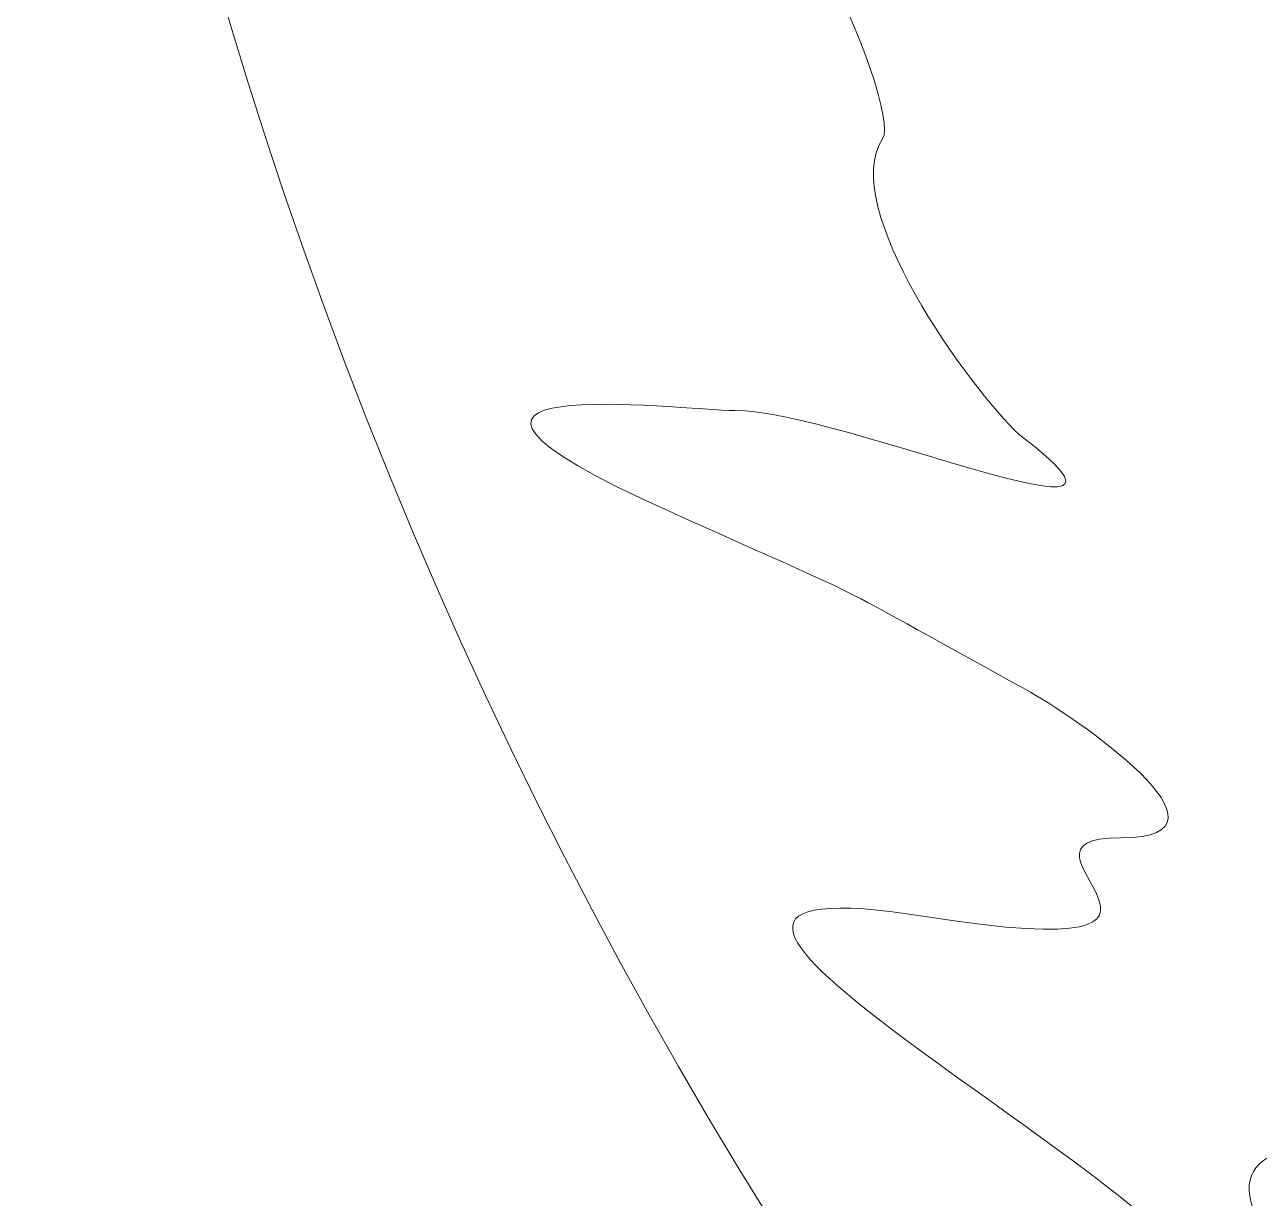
# Model space of a CAD drawing. Header units: inches. Extents: x 50 to 350, y -350 to -50.
# Drawn here: x 50 to 87.53, y -278.67 to -243 of the extents above; entities that cross this region are included whole.
import ezdxf

# ---------------------------------------------------------------- set-up
doc = ezdxf.new("R2010")
doc.units = ezdxf.units.IN
doc.header["$MEASUREMENT"] = 0
doc.layers.add('Layer 1', color=7, linetype='Continuous')

msp = doc.modelspace()

# ---------------------------------------------------------------- linework, layer by layer
at = {"layer": 'Layer 1', "lineweight": 0}
for points, knots in [([(350.001, -200), (350.001, -282.843), (282.843, -350.001), (200, -350.001), (117.158, -350.001), (50, -282.843), (50, -200), (50, -117.158), (117.158, -50), (200, -50), (282.843, -50), (350.001, -117.158), (350.001, -200)], [0, 0, 0, 0, 1, 1, 1, 2, 2, 2, 3, 3, 3, 4, 4, 4, 4]), ([(142.304, -337.402), (160.058, -344.87), (179.562, -349.001), (200.032, -349.001), (282.322, -349.001), (349.032, -282.291), (349.032, -200.001), (349.032, -117.71), (282.322, -51.001), (200.032, -51.001), (159.994, -51.001), (123.65, -66.799), (96.879, -92.495), (96.454, -92.902), (96.025, -93.305), (95.612, -93.724), (94.16, -95.199), (94.855, -95.416), (96.018, -95.364), (97.561, -95.295), (99.409, -91.942), (103.202, -92.067), (105.327, -92.137), (102.12, -90.654), (103.28, -90.654), (103.898, -90.654), (108.049, -90.919), (108.1, -90.842), (110.272, -87.556), (110.87, -90.21), (113.699, -89.475), (115.222, -89.079), (116.754, -86.384), (119.72, -88.732), (120.395, -89.267), (122.302, -88.892), (122.853, -88.18), (125.875, -84.274), (123.382, -89.836), (123.213, -90.065), (122.749, -90.69), (121.796, -90.254), (121.27, -90.621), (121.017, -90.797), (120.672, -91.104), (120.112, -91.51), (117.538, -93.375), (120.261, -93.639), (122.387, -92.594), (124.372, -91.619), (130.23, -91.235), (130.23, -92.866), (130.212, -92.882), (128.023, -92.903), (127.67, -92.923), (122.905, -93.186), (124.01, -95.92), (119.09, -94.807), (114.243, -93.71), (115.574, -96.334), (111.397, -95.315), (106.363, -94.088), (104.483, -97.295), (105.643, -97.248), (107.797, -97.161), (112.303, -99.63), (112.528, -98.669), (113.296, -95.385), (112.912, -97.225), (114.233, -96.606), (118.379, -94.663), (117.427, -99.786), (121.076, -98.19), (122.881, -97.401), (126.101, -97.065), (127.805, -97.924), (130.972, -99.52), (125.431, -98.455), (124.623, -99.096), (120.732, -102.182), (118.39, -98.754), (115.34, -99.824), (110.431, -101.547), (115.674, -100.548), (116.25, -101.016), (119.105, -103.336), (124.369, -100.917), (124.414, -103.239), (124.423, -103.76), (120.583, -103.513), (120.067, -103.356), (116.489, -102.272), (112.572, -103.636), (110.698, -102.262), (107.343, -99.804), (108.988, -101.894), (107.645, -101.864), (103.498, -101.771), (106.131, -103.829), (103.697, -103.072), (103.086, -102.883), (101.711, -102.58), (102.149, -103.489), (102.376, -103.959), (102.623, -104.679), (105.196, -104.321), (112.716, -103.275), (109.082, -105.927), (105.958, -105.498), (103.068, -105.1), (100.797, -106.418), (100.077, -105.689), (99.138, -104.738), (93.613, -104.609), (93.068, -105.543), (91.481, -108.263), (88.557, -106.971), (90.336, -105.826), (92.406, -104.494), (89.172, -105.752), (91.178, -104.027), (90.417, -103.975), (90.19, -103.501), (90.273, -103.288), (90.578, -102.51), (91.609, -102.92), (92.982, -102.92), (93.032, -102.92), (93.158, -100.797), (96.734, -103.123), (98.146, -104.042), (99.678, -102.864), (98.688, -102.303), (97.269, -101.498), (98.45, -101.907), (99.003, -101.659), (102.045, -100.297), (95.68, -100.592), (95.598, -100.632), (93.745, -101.524), (92.863, -100.207), (94.4, -99.836), (95.844, -99.488), (93.981, -99.347), (95.493, -98.817), (102.377, -96.407), (98.223, -95.567), (96.623, -97.154), (95.671, -98.1), (93.547, -97.692), (93.335, -97.993), (92.837, -98.699), (91.837, -99.203), (91.124, -99.123), (90.481, -99.051), (90.064, -99.463), (89.078, -100.561), (86.901, -102.988), (84.801, -105.486), (82.786, -108.053), (82.425, -108.512), (82.324, -109.077), (82.081, -109.626), (81.429, -111.099), (80.501, -111.009), (82.217, -111.765), (82.331, -112.096), (81.025, -112.49), (79.722, -112.628), (79.338, -112.669), (79.152, -112.879), (78.757, -113.433), (78.616, -113.63), (78.476, -113.827), (78.336, -114.024), (77.88, -114.668), (77.864, -114.741), (78.121, -115.311), (79.205, -117.716), (75.182, -118.253), (76.141, -118.743), (77.252, -119.309), (77.346, -122.837), (76.322, -123.358), (76.322, -123.358), (76.236, -123.531), (76.236, -123.531), (74.888, -123.202), (73.102, -125.126), (74.028, -126.066), (74.265, -126.307), (69.863, -126.344), (71.547, -128.381), (69.298, -129.599), (71.915, -129.324), (71.533, -131.083), (71.512, -131.18), (64.468, -134.977), (65.026, -140.111), (65.031, -140.159), (67.495, -135.405), (67.475, -137.901), (67.466, -139.049), (67.445, -140.495), (66.533, -141.335), (65.084, -142.415), (66.231, -144.054), (65.967, -144.169), (57.456, -147.887), (69.063, -146.407), (65.402, -150.661), (63.421, -152.964), (66.538, -155.551), (65.308, -157.186), (63.651, -159.386), (63.772, -157.539), (62.167, -158.284), (61.987, -159.547), (64.281, -157.459), (62.342, -164.1), (62.142, -164.786), (62.173, -167.865), (62.859, -167.806), (65.647, -172.587), (66.895, -172.466), (64.441, -175.573), (63.984, -176.151), (63.543, -176.216), (63.065, -177.233), (62.616, -178.19), (63.726, -177.435), (65.532, -176.739), (67.492, -175.985), (69.574, -175.613), (68.912, -178.317), (68.538, -179.845), (66.907, -180.597), (69.297, -182.117), (70.098, -182.626), (69.14, -183.694), (68.982, -184.198), (70.535, -186.936), (70.939, -185.028), (71.148, -188.531), (71.277, -190.673), (74.352, -188.851), (75.576, -193.249), (75.984, -194.715), (78.179, -195.091), (79.721, -193.51), (79.824, -193.405), (82.099, -192.446), (82.076, -194.129), (82.031, -197.43), (84.307, -202.016), (80.255, -203.214), (72.784, -205.421), (75.484, -212.739), (69.984, -213.998), (67.454, -214.578), (67.653, -218.958), (71.893, -215.615), (72.2, -215.372), (72.883, -214.315), (73.174, -213.919), (75.061, -210.759), (76.205, -211.407), (75.682, -212.016), (74.515, -213.379), (74.663, -214.014), (74.595, -215.582), (74.555, -216.505), (72.761, -216.831), (73.142, -217.727), (73.251, -217.75), (74.975, -219.743), (73.588, -219.869), (72.65, -219.956), (71.226, -220.446), (70.434, -221.087), (70.438, -221.104), (72.974, -222.517), (70.418, -222.507), (69.631, -222.505), (70.855, -223.183), (69.602, -224.219), (69.602, -224.543), (72.1, -224.835), (69.57, -225.113), (66.06, -225.499), (74.814, -227.185), (70.86, -228.49), (70.092, -228.743), (67.827, -227.837), (67.898, -230.12), (67.914, -230.614), (67.082, -230.733), (65.35, -230.599), (61.704, -230.317), (60.414, -230.427), (60.516, -231.084), (60.723, -232.417), (63.233, -232.115), (61.406, -233.688), (58.955, -235.797), (61.585, -240.467), (64.191, -237.514), (67.401, -233.876), (65.536, -240.992), (69.796, -237.408), (72.34, -235.267), (76.69, -245.554), (76.078, -246.467), (74.707, -248.512), (78.724, -254.067), (80.239, -255.463), (85.425, -259.41), (74.848, -254.731), (71.588, -254.725), (69.912, -254.722), (59.818, -253.398), (69.586, -257.788), (76.556, -260.921), (73.573, -259.447), (80.428, -263.203), (81.854, -263.985), (87.327, -267.709), (83.318, -267.709), (79.133, -267.709), (87.615, -271.725), (77.429, -270.109), (65.286, -268.185), (83.808, -277.378), (86.408, -281.667), (86.744, -282.222), (92.167, -286.102), (87.931, -280.047), (85.702, -276.86), (89.399, -277.294), (89.535, -276.596), (90.988, -269.169), (96.667, -276.222), (99.457, -275.294), (100.717, -274.874), (93.955, -271.064), (93.142, -270.19), (93.424, -269.343), (94.476, -271.734), (94.181, -265.432), (94.007, -261.711), (98.018, -269.331), (97.761, -261.427), (97.744, -260.902), (97.714, -261.044), (97.949, -260.549), (104.904, -260.549), (93.536, -258.288), (100.554, -258.288), (101.683, -258.288), (106.945, -265.424), (111.749, -265.728), (112.39, -265.768), (117.43, -268.717), (111.154, -262.638), (108.082, -259.662), (99.537, -255.54), (108.484, -257.912), (111.454, -258.699), (115.771, -266.614), (119.616, -268.21), (119.685, -268.238), (122.851, -271.188), (124.138, -271.854), (125.162, -272.384), (128.344, -278.278), (130.543, -279.955), (131.707, -282.106), (138.38, -291.283), (138.734, -292.686), (138.734, -292.686), (144.152, -310.867), (144.152, -310.867), (144.152, -310.867), (142.304, -337.402), (142.304, -337.402), (142.304, -337.402), (142.304, -337.402), (142.304, -337.402)], [0, 0, 0, 0, 1, 1, 1, 2, 2, 2, 3, 3, 3, 4, 4, 4, 5, 5, 5, 6, 6, 6, 7, 7, 7, 8, 8, 8, 9, 9, 9, 10, 10, 10, 11, 11, 11, 12, 12, 12, 13, 13, 13, 14, 14, 14, 15, 15, 15, 16, 16, 16, 17, 17, 17, 18, 18, 18, 19, 19, 19, 20, 20, 20, 21, 21, 21, 22, 22, 22, 23, 23, 23, 24, 24, 24, 25, 25, 25, 26, 26, 26, 27, 27, 27, 28, 28, 28, 29, 29, 29, 30, 30, 30, 31, 31, 31, 32, 32, 32, 33, 33, 33, 34, 34, 34, 35, 35, 35, 36, 36, 36, 37, 37, 37, 38, 38, 38, 39, 39, 39, 40, 40, 40, 41, 41, 41, 42, 42, 42, 43, 43, 43, 44, 44, 44, 45, 45, 45, 46, 46, 46, 47, 47, 47, 48, 48, 48, 49, 49, 49, 50, 50, 50, 51, 51, 51, 52, 52, 52, 53, 53, 53, 54, 54, 54, 55, 55, 55, 56, 56, 56, 57, 57, 57, 58, 58, 58, 59, 59, 59, 60, 60, 60, 61, 61, 61, 62, 62, 62, 63, 63, 63, 64, 64, 64, 65, 65, 65, 66, 66, 66, 67, 67, 67, 68, 68, 68, 69, 69, 69, 70, 70, 70, 71, 71, 71, 72, 72, 72, 73, 73, 73, 74, 74, 74, 75, 75, 75, 76, 76, 76, 77, 77, 77, 78, 78, 78, 79, 79, 79, 80, 80, 80, 81, 81, 81, 82, 82, 82, 83, 83, 83, 84, 84, 84, 85, 85, 85, 86, 86, 86, 87, 87, 87, 88, 88, 88, 89, 89, 89, 90, 90, 90, 91, 91, 91, 92, 92, 92, 93, 93, 93, 94, 94, 94, 95, 95, 95, 96, 96, 96, 97, 97, 97, 98, 98, 98, 99, 99, 99, 100, 100, 100, 101, 101, 101, 102, 102, 102, 103, 103, 103, 104, 104, 104, 105, 105, 105, 106, 106, 106, 107, 107, 107, 108, 108, 108, 109, 109, 109, 110, 110, 110, 111, 111, 111, 112, 112, 112, 113, 113, 113, 114, 114, 114, 115, 115, 115, 116, 116, 116, 117, 117, 117, 118, 118, 118, 119, 119, 119, 120, 120, 120, 121, 121, 121, 122, 122, 122, 123, 123, 123, 124, 124, 124, 125, 125, 125, 126, 126, 126, 127, 127, 127, 128, 128, 128, 129, 129, 129, 129])]:
    msp.add_open_spline(points, degree=3, knots=knots, dxfattribs=at)

doc.saveas('drawing.dxf')
